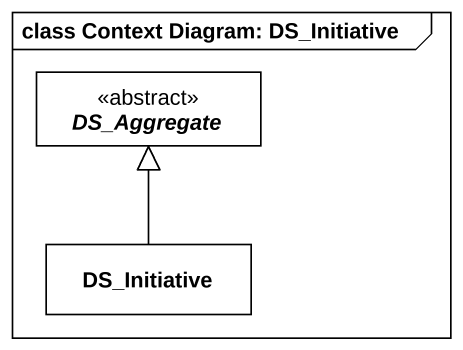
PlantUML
@startuml
mainframe class Context Diagram: DS_Initiative
hide circle
hide empty members
abstract class DS_Aggregate <<abstract>> #FFFFFF
class DS_Initiative #FFFFFF
DS_Initiative -up-|> DS_Aggregate
@enduml
